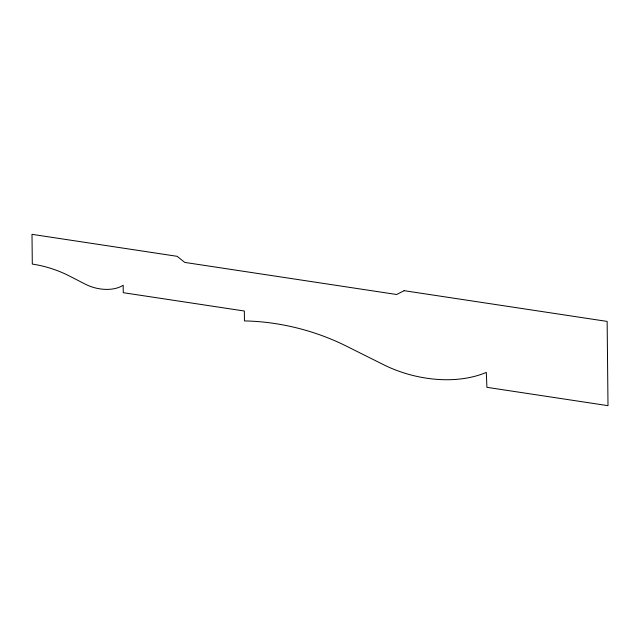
<?xml version="1.0" encoding="UTF-8"?>
<svg xmlns="http://www.w3.org/2000/svg" width="640" height="640" viewBox="0 0 640 640"><rect width="100%" height="100%" fill="white"/><g stroke="black" fill="none" stroke-linecap="round" stroke-linejoin="round"><path stroke-width="0.96" d="M404.152 290.68L396.632 294.496L184.736 262.408L177.12 256.312L32 234.336L32.304 264.072A77.224 48.488 14.8 0 1 69.096 275.864L85.272 284.16A30.888 19.4 14.8 0 0 123.192 285.256L123.264 292.688L244.344 311.016L244.448 320.928A154.44 96.984 14.8 0 1 346.128 346L383.52 364.672A92.664 58.192 14.8 0 0 486.288 372.392L486.92 387.328L608 405.664L607.144 321.416L404.152 290.68"/></g></svg>
